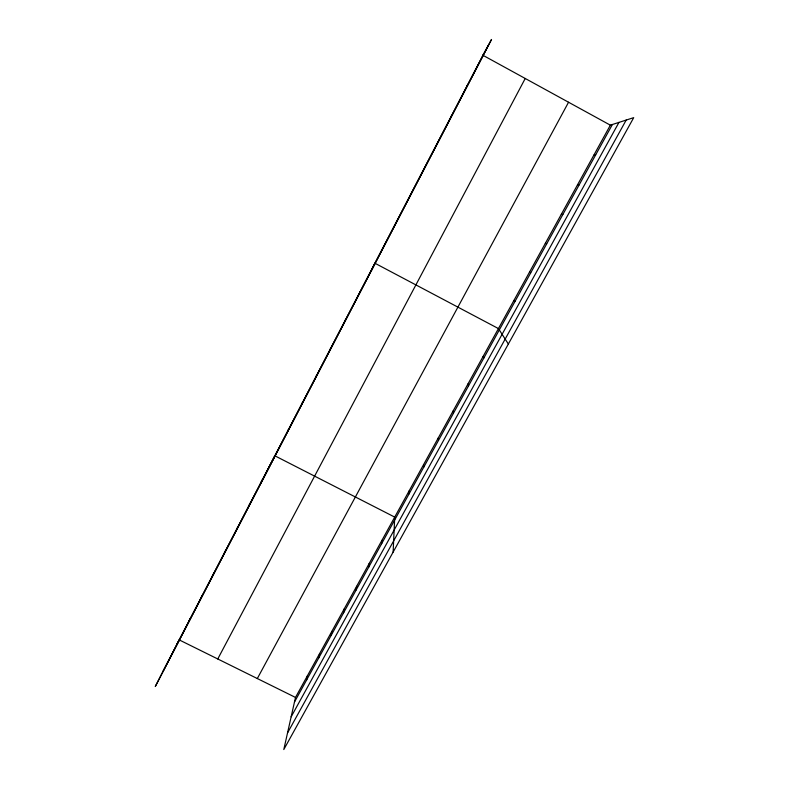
<?xml version="1.0" encoding="UTF-8"?>
<svg xmlns="http://www.w3.org/2000/svg" width="789" height="789" viewBox="0 0 789 789"><rect width="100%" height="100%" fill="white"/><g stroke="black" fill="none" stroke-linecap="round" stroke-linejoin="round"><path stroke-width="1.18" d="M409.057 493.875L409.067 491.014M393.129 552.103L394.717 517.101L274.809 455.776L260.262 484.495M381.649 543.67L381.906 540.386M368.838 566.936L369.213 563.445M356.155 589.985L356.648 586.296M343.59 612.816L344.191 608.94M331.133 635.431L331.853 631.368M318.795 657.848L319.624 653.598M306.576 680.049L307.503 675.621M295.5 697.437L283.793 749.55L633.715 117.64L610.351 125.165L295.5 697.437L179.152 639.869L155.285 686.499L491.537 39.45L482.907 55.269L610.351 125.165M370.968 271.455L374.874 263.201L498.441 328.579L508.353 344.034M359.626 292.611L360.109 291.605M344.882 320.975L345.503 319.713M330.295 349.044L331.064 347.515M315.876 376.807L316.774 375.012M301.605 404.264L302.631 402.222M287.492 431.425L288.646 429.137M261.06 482.296L262.451 479.554M236.483 529.587L238.091 526.431M248.713 506.055L250.212 503.106M188.709 621.535L190.721 617.6M200.485 598.871L202.398 595.123M212.379 575.99L214.184 572.439M224.372 552.902L226.088 549.538M177.042 643.992L483.657 53.889M162.899 671.617L488.756 44.539M217.764 658.973L525.227 78.486M257.322 678.55L568.553 102.245M294.465 702.052L612.392 124.504M291.151 716.806L618.971 122.384M466.95 85.981L467.532 84.926M287.531 732.932L626.2 120.056M451.17 116.348L451.594 115.608M593.821 155.196L595.685 154.851M577.479 184.902L579.175 184.853M561.324 214.273L562.843 214.519M545.337 243.318L546.688 243.85M529.537 272.047L530.721 272.866M513.905 300.471L514.931 301.556M483.144 356.381L483.854 357.999M468.005 383.888L468.577 385.762M453.034 411.099L453.458 413.229M438.22 438.023L438.497 440.4M423.565 464.662L423.703 467.275"/></g></svg>
